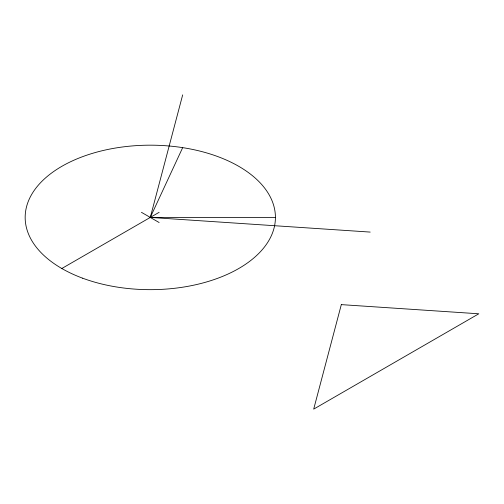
<?xml version="1.0" encoding="UTF-8"?>
<svg xmlns="http://www.w3.org/2000/svg" width="504" height="504" viewBox="0 0 504 504"><rect width="100%" height="100%" fill="white"/><g stroke="black" fill="none" stroke-linecap="round" stroke-linejoin="round"><path stroke-width="0.76" d="M182.675 94.884L150.293 217.426L370.188 232.086M182.675 147.641L150.293 217.426L275.417 217.426M61.816 268.506L159.138 212.316M141.441 212.316L159.138 222.529M341.315 304.624L313.696 409.116L478.8 313.79L341.315 304.624M82.643 278.195A125.124 72.242 0 0 0 275.279 220.859A125.124 72.242 0 0 0 92.957 153.21A125.124 72.242 0 0 0 82.643 278.195"/></g></svg>
